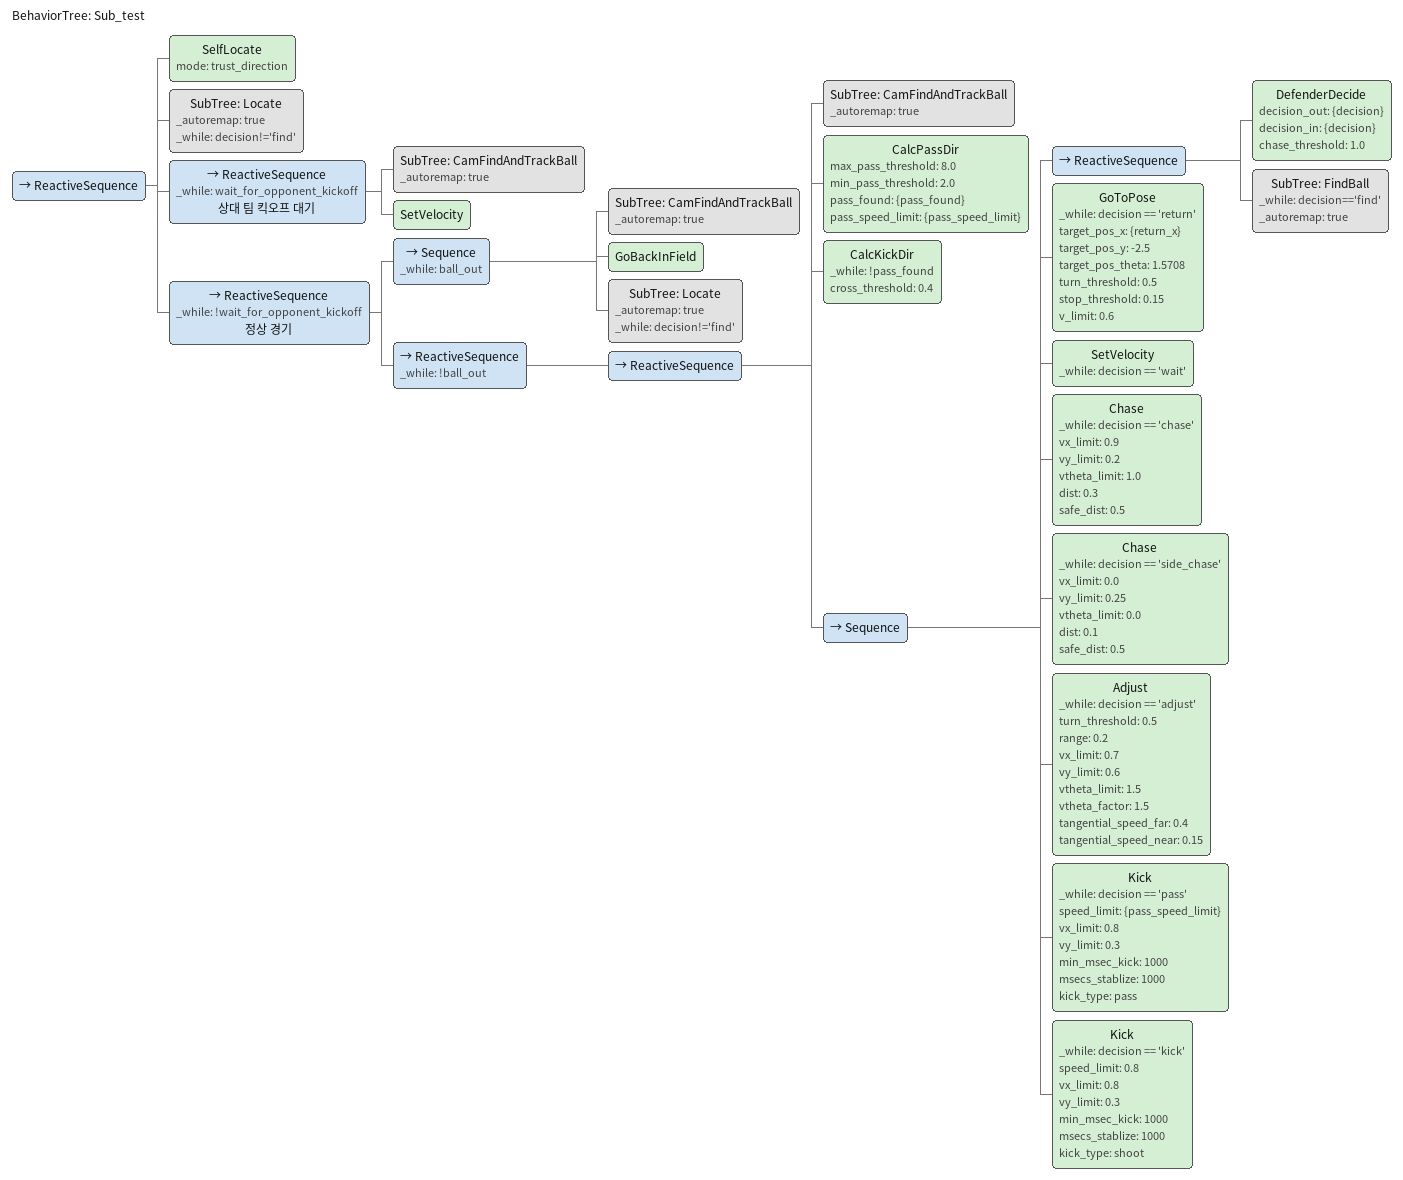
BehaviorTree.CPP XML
<root BTCPP_format="4" >
   <include path="./cam_find_and_track_ball.xml" />
   <include path="./locate.xml" />
   <include path="./find_ball.xml" />

   <BehaviorTree ID="Sub_test">
      <ReactiveSequence>
         <!-- 자기 위치 추정 -->
         <SelfLocate mode="trust_direction" />

         <!-- 공 위치 알 때만 로컬라이제이션(공 위치에 대한 find상태가 아님을 의미)-->
         <SubTree ID="Locate" _autoremap="true" _while="decision!='find'" />

         <!-- 상대 킥오프 대기 -->
         <ReactiveSequence _while="wait_for_opponent_kickoff" name="상대 팀 킥오프 대기">
            <SubTree ID="CamFindAndTrackBall" _autoremap="true" />
            <SetVelocity />
         </ReactiveSequence>

         <!-- 정상 경기 -->
         <ReactiveSequence _while="!wait_for_opponent_kickoff" name="정상 경기">

            <!-- 공이 아웃된 경우 -->
            <Sequence _while="ball_out">
               <SubTree ID="CamFindAndTrackBall" _autoremap="true" />
               <GoBackInField />
               <SubTree ID="Locate" _autoremap="true" _while="decision!='find'" />
            </Sequence>

            <!-- 공이 인플레이 -->
            <ReactiveSequence _while="!ball_out">
               <ReactiveSequence>
                  <!-- 공 추적 -->
                  <SubTree ID="CamFindAndTrackBall" _autoremap="true" />

                  <!-- 킥 방향 계산 (패스 방향) -->
                  <CalcPassDir max_pass_threshold="8.0" min_pass_threshold="2.0" pass_found="{pass_found}" pass_speed_limit="{pass_speed_limit}"/>
                  <CalcKickDir _while="!pass_found" cross_threshold="0.4"/>

                  <Sequence>

                     <ReactiveSequence>
                        <DefenderDecide decision_out="{decision}" decision_in="{decision}" chase_threshold="1.0" />

                        <!-- 공 찾기 -->
                        <SubTree ID="FindBall" _while="decision=='find'" _autoremap="true" />
                     </ReactiveSequence>

                     <!-- 행동 실행 -->

                     <!--위치로 돌아가기-->
                     <GoToPose _while="decision == 'return'" target_pos_x="{return_x}" target_pos_y="-2.5" target_pos_theta="1.5708" turn_threshold="0.5" stop_threshold="0.15" v_limit="0.6"/>

                     <SetVelocity _while="decision == 'wait'"/>

                     <!-- Chase -->
                     <Chase _while="decision == 'chase'" vx_limit="0.9" vy_limit="0.2" vtheta_limit="1.0" dist="0.3" safe_dist="0.5" />

                     <!-- Non-lead- 좌우만 따라가기 -->
                     <Chase _while="decision == 'side_chase'" vx_limit="0.0" vy_limit="0.25" vtheta_limit="0.0" dist="0.1" safe_dist="0.5" />

                     <!-- Adjust -->
                     <Adjust _while="decision == 'adjust'" turn_threshold="0.5" range="0.2" vx_limit="0.7" vy_limit="0.6" vtheta_limit="1.5" vtheta_factor="1.5" tangential_speed_far="0.4" tangential_speed_near="0.15" />

                     <!-- Pass -->
                     <Kick _while="decision == 'pass'" speed_limit="{pass_speed_limit}" vx_limit="0.8" vy_limit="0.3" min_msec_kick="1000" msecs_stablize="1000" kick_type="pass" />

                     <Kick _while="decision == 'kick'" speed_limit="0.8" vx_limit="0.8" vy_limit="0.3" min_msec_kick="1000" msecs_stablize="1000" kick_type="shoot" />

                  </Sequence>
               </ReactiveSequence>
            </ReactiveSequence>
         </ReactiveSequence>
      </ReactiveSequence>
   </BehaviorTree>
</root>
